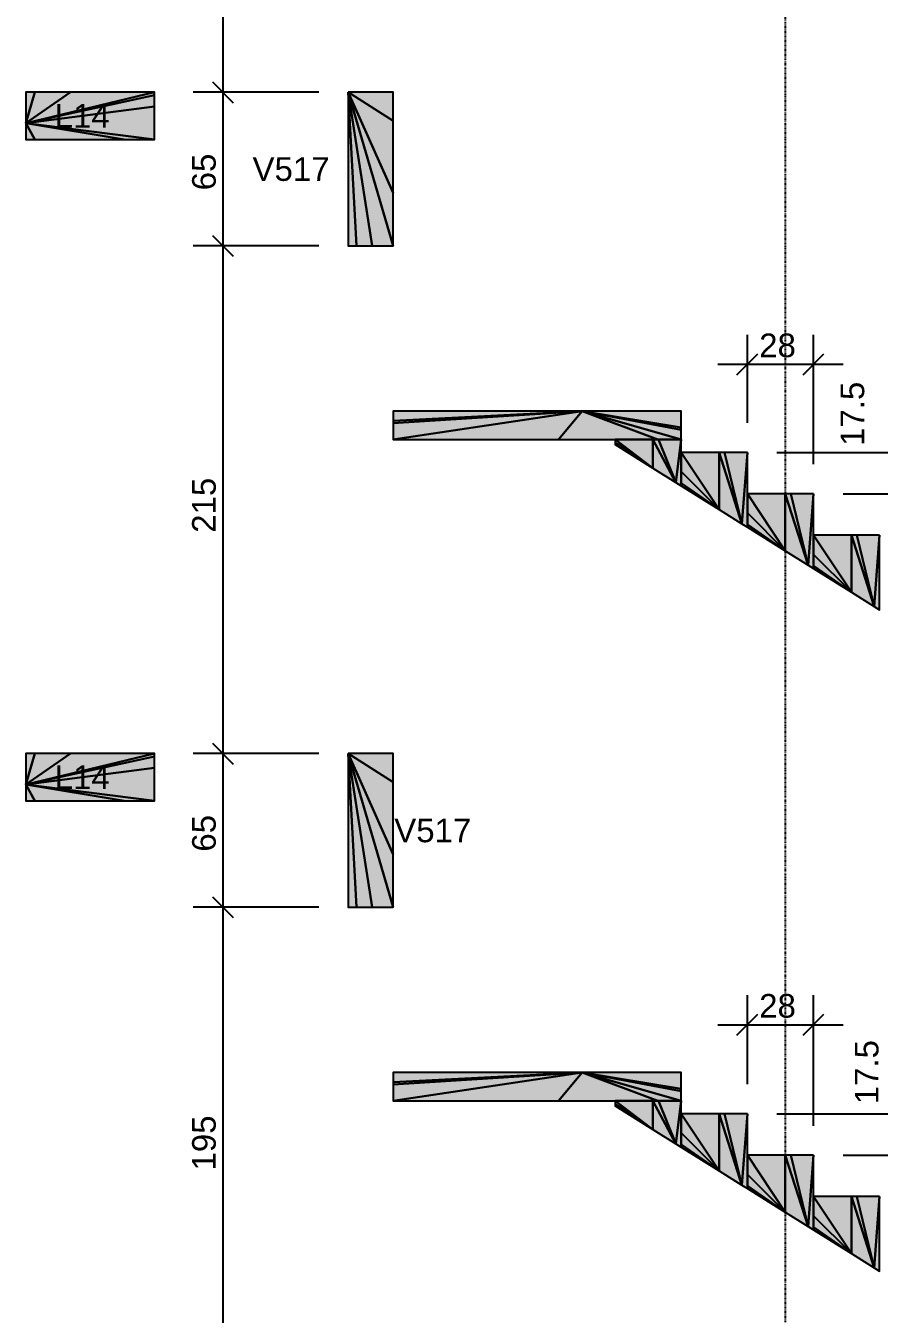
# Model space of a CAD drawing. Extents: x 37185 to 43130, y -8131 to -3926.
# Drawn here: x 37803 to 38043.8, y -6743.5 to -6379.8 of the extents above; entities that cross this region are included whole.
import ezdxf

# ---------------------------------------------------------------- set-up
doc = ezdxf.new("R2010")
doc.units = 0
doc.header["$MEASUREMENT"] = 0
doc.linetypes.add('ESTILO_TQS_0004', pattern=[1.12, 0.5, -0.2, 0.01, -0.2, 0.01, -0.2])
for name, color, linetype in [('52', 3, 'CONTINUOUS'), ('70', 160, 'CONTINUOUS'), ('74', 2, 'CONTINUOUS'), ('75', 9, 'CONTINUOUS'), ('96', 252, 'CONTINUOUS')]:
    doc.layers.add(name, color=color, linetype=linetype)
doc.styles.add('TQS_ARIAL', font='arial.ttf')

msp = doc.modelspace()

# ---------------------------------------------------------------- linework, layer by layer
at = {"layer": '52', "linetype": 'Continuous'}
for points in [[(37802.96, -6398.62), (37802.96, -6407.32), (37802.96, -6411.95)], [(37839.27, -6398.62), (37815.56, -6398.62), (37805.56, -6398.62), (37802.96, -6398.62)], [(37839.27, -6411.95), (37839.27, -6402.59), (37839.27, -6399.4), (37839.27, -6398.62)], [(37893.96, -6398.62), (37893.96, -6441.95)], [(37906.63, -6398.62), (37893.96, -6398.62)], [(37906.63, -6441.95), (37906.63, -6427.04), (37906.63, -6406.7), (37906.63, -6398.62)], [(37802.96, -6411.95), (37805.56, -6411.95), (37830.71, -6411.95), (37839.27, -6411.95)], [(37893.96, -6441.95), (37896.32, -6441.95), (37900.68, -6441.95), (37906.63, -6441.95)], [(37987.96, -6488.62), (37959.97, -6488.62), (37906.63, -6488.62)], [(37906.63, -6488.62), (37906.63, -6491.37), (37906.63, -6492.03), (37906.63, -6496.62)], [(37987.96, -6500.29), (37987.96, -6496.62), (37987.96, -6493.85), (37987.96, -6493.2), (37987.96, -6488.62)], [(37906.63, -6496.62), (37953.34, -6496.62), (37969.29, -6496.62)], [(37969.29, -6496.62), (37969.29, -6497.44), (37969.29, -6497.94), (37969.29, -6498.05)], [(37969.29, -6498.05), (37979.98, -6504.73), (37986.43, -6508.77), (37987.96, -6509.72), (37998.64, -6516.4), (38005.1, -6520.43), (38006.63, -6521.39), (38017.32, -6528.07), (38023.77, -6532.1), (38025.29, -6533.05), (38036, -6539.75), (38042.44, -6543.77), (38043.96, -6544.72)], [(38006.63, -6500.29), (38000.17, -6500.29), (37998.64, -6500.29), (37987.96, -6500.29)], [(38006.63, -6511.95), (38006.63, -6500.29)], [(38025.29, -6511.95), (38018.85, -6511.95), (38017.32, -6511.95), (38006.63, -6511.95)], [(38025.29, -6523.62), (38025.29, -6511.95)], [(38043.96, -6523.62), (38037.52, -6523.62), (38036, -6523.62), (38025.29, -6523.62)], [(37802.96, -6585.29), (37802.96, -6593.99), (37802.96, -6598.62)], [(37839.27, -6585.29), (37815.56, -6585.29), (37805.56, -6585.29), (37802.96, -6585.29)], [(37839.27, -6598.62), (37839.27, -6589.25), (37839.27, -6586.06), (37839.27, -6585.29)], [(37893.96, -6585.29), (37893.96, -6628.62)], [(37906.63, -6585.29), (37893.96, -6585.29)], [(37906.63, -6628.62), (37906.63, -6613.71), (37906.63, -6593.36), (37906.63, -6585.29)], [(37802.96, -6598.62), (37805.56, -6598.62), (37830.71, -6598.62), (37839.27, -6598.62)], [(37893.96, -6628.62), (37896.32, -6628.62), (37900.68, -6628.62), (37906.63, -6628.62)], [(37987.96, -6675.29), (37959.97, -6675.29), (37906.63, -6675.29)], [(37906.63, -6675.29), (37906.63, -6678.04), (37906.63, -6678.69), (37906.63, -6683.29)], [(37987.96, -6686.95), (37987.96, -6683.29), (37987.96, -6680.52), (37987.96, -6679.87), (37987.96, -6675.29)], [(37906.63, -6683.29), (37953.34, -6683.29), (37969.29, -6683.29)], [(37969.29, -6683.29), (37969.29, -6684.11), (37969.29, -6684.6), (37969.29, -6684.72)], [(37969.29, -6684.72), (37979.98, -6691.4), (37986.43, -6695.43), (37987.96, -6696.39), (37998.64, -6703.07), (38005.1, -6707.1), (38006.63, -6708.05), (38017.32, -6714.74), (38023.77, -6718.77), (38025.29, -6719.72), (38036, -6726.41), (38042.44, -6730.44), (38043.96, -6731.39)], [(38006.63, -6686.95), (38000.17, -6686.95), (37998.64, -6686.95), (37987.96, -6686.95)], [(38006.63, -6698.62), (38006.63, -6686.95)], [(38025.29, -6698.62), (38018.85, -6698.62), (38017.32, -6698.62), (38006.63, -6698.62)], [(38025.29, -6710.29), (38025.29, -6698.62)], [(38043.96, -6710.29), (38037.52, -6710.29), (38036, -6710.29), (38025.29, -6710.29)]]:
    msp.add_lwpolyline(points, dxfattribs=at)
at = {"layer": '70', "linetype": 'ESTILO_TQS_0004'}
msp.add_line((38017.29, -4145.29), (38017.29, -7832.62), dxfattribs=at)
at = {"layer": '75', "linetype": 'Continuous'}
for p, q in [((37858.57, -6246.95), (37858.57, -6406.95)), ((37858.57, -6390.29), (37858.57, -6450.29)), ((37855.62, -6395.67), (37861.51, -6401.57)), ((37855.62, -6395.67), (37861.51, -6401.57)), ((37802.96, -6398.62), (37802.96, -6398.62)), ((37802.96, -6398.62), (37802.96, -6398.62)), ((37885.63, -6398.62), (37850.24, -6398.62)), ((37885.63, -6398.62), (37850.24, -6398.62)), ((37893.96, -6398.62), (37893.96, -6398.62)), ((37893.96, -6398.62), (37893.96, -6398.62)), ((37802.96, -6411.95), (37802.96, -6411.95)), ((37802.96, -6411.95), (37802.96, -6411.95)), ((37858.57, -6433.62), (37858.57, -6593.62)), ((37855.62, -6439.01), (37861.51, -6444.9)), ((37855.62, -6439.01), (37861.51, -6444.9)), ((37885.63, -6441.95), (37850.24, -6441.95)), ((37885.63, -6441.95), (37850.24, -6441.95)), ((37893.96, -6441.95), (37893.96, -6441.95)), ((37893.96, -6441.95), (37893.96, -6441.95)), ((38006.63, -6491.95), (38006.63, -6467.05)), ((38025.29, -6503.62), (38025.29, -6467.05)), ((38003.68, -6478.33), (38009.57, -6472.44)), ((38022.35, -6478.33), (38028.24, -6472.44)), ((37998.29, -6475.38), (38033.63, -6475.38)), ((38006.63, -6500.29), (38006.63, -6500.29)), ((38006.63, -6500.29), (38006.63, -6500.29)), ((38014.96, -6500.29), (38056.57, -6500.29)), ((38025.29, -6511.95), (38025.29, -6511.95)), ((38025.29, -6511.95), (38025.29, -6511.95)), ((38033.63, -6511.95), (38056.57, -6511.95)), ((37858.57, -6576.95), (37858.57, -6636.95)), ((37855.62, -6582.34), (37861.51, -6588.23)), ((37855.62, -6582.34), (37861.51, -6588.23)), ((37802.96, -6585.29), (37802.96, -6585.29)), ((37802.96, -6585.29), (37802.96, -6585.29)), ((37885.63, -6585.29), (37850.24, -6585.29)), ((37885.63, -6585.29), (37850.24, -6585.29)), ((37893.96, -6585.29), (37893.96, -6585.29)), ((37893.96, -6585.29), (37893.96, -6585.29)), ((37802.96, -6598.62), (37802.96, -6598.62)), ((37802.96, -6598.62), (37802.96, -6598.62)), ((37858.57, -6620.29), (37858.57, -6766.95)), ((37855.62, -6625.67), (37861.51, -6631.57)), ((37855.62, -6625.67), (37861.51, -6631.57)), ((37885.63, -6628.62), (37850.24, -6628.62)), ((37885.63, -6628.62), (37850.24, -6628.62)), ((37893.96, -6628.62), (37893.96, -6628.62)), ((37893.96, -6628.62), (37893.96, -6628.62)), ((38006.63, -6678.62), (38006.63, -6653.46)), ((38025.29, -6690.29), (38025.29, -6653.46)), ((37998.29, -6661.79), (38033.63, -6661.79)), ((38003.68, -6664.74), (38009.57, -6658.84)), ((38022.35, -6664.74), (38028.24, -6658.84)), ((38006.63, -6686.95), (38006.63, -6686.95)), ((38006.63, -6686.95), (38006.63, -6686.95)), ((38014.96, -6686.95), (38057.36, -6686.95)), ((38025.29, -6698.62), (38025.29, -6698.62)), ((38025.29, -6698.62), (38025.29, -6698.62)), ((38033.63, -6698.62), (38057.36, -6698.62))]:
    msp.add_line(p, q, dxfattribs=at)
at = {"layer": '96', "linetype": 'Continuous'}
for points in [[(37802.96, -6407.32), (37839.27, -6399.4), (37839.27, -6398.62), (37802.96, -6407.32)], [(37802.96, -6407.32), (37839.27, -6398.62), (37815.56, -6398.62), (37802.96, -6407.32)], [(37802.96, -6407.32), (37815.56, -6398.62), (37805.56, -6398.62), (37802.96, -6407.32)], [(37802.96, -6407.32), (37805.56, -6398.62), (37802.96, -6398.62), (37802.96, -6407.32)], [(37802.96, -6407.32), (37839.27, -6402.59), (37839.27, -6399.4), (37802.96, -6407.32)], [(37893.96, -6398.62), (37893.96, -6441.95), (37896.32, -6441.95), (37893.96, -6398.62)], [(37893.96, -6398.62), (37896.32, -6441.95), (37900.68, -6441.95), (37893.96, -6398.62)], [(37893.96, -6398.62), (37900.68, -6441.95), (37906.63, -6441.95), (37893.96, -6398.62)], [(37893.96, -6398.62), (37906.63, -6441.95), (37906.63, -6427.04), (37893.96, -6398.62)], [(37893.96, -6398.62), (37906.63, -6427.04), (37906.63, -6406.7), (37893.96, -6398.62)], [(37893.96, -6398.62), (37906.63, -6406.7), (37906.63, -6398.62), (37893.96, -6398.62)], [(37802.96, -6407.32), (37839.27, -6411.95), (37839.27, -6402.59), (37802.96, -6407.32)], [(37802.96, -6407.32), (37802.96, -6411.95), (37805.56, -6411.95), (37802.96, -6407.32)], [(37802.96, -6407.32), (37805.56, -6411.95), (37830.71, -6411.95), (37802.96, -6407.32)], [(37802.96, -6407.32), (37830.71, -6411.95), (37839.27, -6411.95), (37802.96, -6407.32)], [(37959.97, -6488.62), (37906.63, -6488.62), (37906.63, -6491.37), (37959.97, -6488.62)], [(37959.97, -6488.62), (37906.63, -6491.37), (37906.63, -6492.03), (37959.97, -6488.62)], [(37959.97, -6488.62), (37906.63, -6492.03), (37906.63, -6496.62), (37959.97, -6488.62)], [(37959.97, -6488.62), (37906.63, -6496.62), (37953.34, -6496.62), (37959.97, -6488.62)], [(37959.97, -6488.62), (37953.34, -6496.62), (37981.35, -6496.62), (37959.97, -6488.62)], [(37959.97, -6488.62), (37981.35, -6496.62), (37987.96, -6496.62), (37959.97, -6488.62)], [(37959.97, -6488.62), (37987.96, -6496.62), (37987.96, -6493.85), (37959.97, -6488.62)], [(37959.97, -6488.62), (37987.96, -6493.85), (37987.96, -6493.2), (37959.97, -6488.62)], [(37959.97, -6488.62), (37987.96, -6493.2), (37987.96, -6488.62), (37959.97, -6488.62)], [(37979.98, -6496.62), (37969.29, -6496.62), (37979.98, -6504.73), (37979.98, -6496.62)], [(37979.98, -6504.73), (37969.29, -6496.62), (37969.29, -6497.44), (37979.98, -6504.73)], [(37979.98, -6504.73), (37969.29, -6497.44), (37969.29, -6497.94), (37979.98, -6504.73)], [(37979.98, -6504.73), (37969.29, -6497.94), (37969.29, -6498.05), (37979.98, -6504.73)], [(37979.98, -6496.62), (37979.98, -6504.73), (37986.43, -6508.77), (37979.98, -6496.62)], [(37979.98, -6496.62), (37986.43, -6508.77), (37981.5, -6496.62), (37979.98, -6496.62)], [(37987.96, -6496.62), (37981.5, -6496.62), (37986.43, -6508.77), (37987.96, -6496.62)], [(37987.96, -6496.62), (37986.43, -6508.77), (37987.96, -6509.72), (37987.96, -6496.62)], [(37998.64, -6500.29), (37987.96, -6500.29), (37998.64, -6516.4), (37998.64, -6500.29)], [(37998.64, -6516.4), (37987.96, -6500.29), (37987.96, -6505.69), (37998.64, -6516.4)], [(37998.64, -6500.29), (37998.64, -6516.4), (38005.1, -6520.43), (37998.64, -6500.29)], [(37998.64, -6500.29), (38005.1, -6520.43), (38000.17, -6500.29), (37998.64, -6500.29)], [(38006.63, -6500.29), (38000.17, -6500.29), (38005.1, -6520.43), (38006.63, -6500.29)], [(38006.63, -6500.29), (38005.1, -6520.43), (38006.63, -6521.39), (38006.63, -6500.29)], [(37998.64, -6516.4), (37987.96, -6505.69), (37987.96, -6508.95), (37998.64, -6516.4)], [(37998.64, -6516.4), (37987.96, -6508.95), (37987.96, -6509.72), (37998.64, -6516.4)], [(38017.32, -6511.95), (38006.63, -6511.95), (38017.32, -6528.07), (38017.32, -6511.95)], [(38017.32, -6528.07), (38006.63, -6511.95), (38006.63, -6517.36), (38017.32, -6528.07)], [(38017.32, -6511.95), (38017.32, -6528.07), (38023.77, -6532.1), (38017.32, -6511.95)], [(38017.32, -6511.95), (38023.77, -6532.1), (38018.85, -6511.95), (38017.32, -6511.95)], [(38025.29, -6511.95), (38018.85, -6511.95), (38023.77, -6532.1), (38025.29, -6511.95)], [(38025.29, -6511.95), (38023.77, -6532.1), (38025.29, -6533.05), (38025.29, -6511.95)], [(38017.32, -6528.07), (38006.63, -6517.36), (38006.63, -6520.62), (38017.32, -6528.07)], [(38017.32, -6528.07), (38006.63, -6520.62), (38006.63, -6521.39), (38017.32, -6528.07)], [(38036, -6523.62), (38025.29, -6523.62), (38036, -6539.75), (38036, -6523.62)], [(38036, -6539.75), (38025.29, -6523.62), (38025.29, -6529.03), (38036, -6539.75)], [(38036, -6523.62), (38036, -6539.75), (38042.44, -6543.77), (38036, -6523.62)], [(38036, -6523.62), (38042.44, -6543.77), (38037.52, -6523.62), (38036, -6523.62)], [(38043.96, -6523.62), (38037.52, -6523.62), (38042.44, -6543.77), (38043.96, -6523.62)], [(38043.96, -6523.62), (38042.44, -6543.77), (38043.96, -6544.72), (38043.96, -6523.62)], [(38036, -6539.75), (38025.29, -6529.03), (38025.29, -6532.28), (38036, -6539.75)], [(38036, -6539.75), (38025.29, -6532.28), (38025.29, -6533.05), (38036, -6539.75)], [(37802.96, -6593.99), (37839.27, -6586.06), (37839.27, -6585.29), (37802.96, -6593.99)], [(37802.96, -6593.99), (37839.27, -6585.29), (37815.56, -6585.29), (37802.96, -6593.99)], [(37802.96, -6593.99), (37815.56, -6585.29), (37805.56, -6585.29), (37802.96, -6593.99)], [(37802.96, -6593.99), (37805.56, -6585.29), (37802.96, -6585.29), (37802.96, -6593.99)], [(37802.96, -6593.99), (37839.27, -6589.25), (37839.27, -6586.06), (37802.96, -6593.99)], [(37893.96, -6585.29), (37893.96, -6628.62), (37896.32, -6628.62), (37893.96, -6585.29)], [(37893.96, -6585.29), (37896.32, -6628.62), (37900.68, -6628.62), (37893.96, -6585.29)], [(37893.96, -6585.29), (37900.68, -6628.62), (37906.63, -6628.62), (37893.96, -6585.29)], [(37893.96, -6585.29), (37906.63, -6628.62), (37906.63, -6613.71), (37893.96, -6585.29)], [(37893.96, -6585.29), (37906.63, -6613.71), (37906.63, -6593.36), (37893.96, -6585.29)], [(37893.96, -6585.29), (37906.63, -6593.36), (37906.63, -6585.29), (37893.96, -6585.29)], [(37802.96, -6593.99), (37839.27, -6598.62), (37839.27, -6589.25), (37802.96, -6593.99)], [(37802.96, -6593.99), (37802.96, -6598.62), (37805.56, -6598.62), (37802.96, -6593.99)], [(37802.96, -6593.99), (37805.56, -6598.62), (37830.71, -6598.62), (37802.96, -6593.99)], [(37802.96, -6593.99), (37830.71, -6598.62), (37839.27, -6598.62), (37802.96, -6593.99)], [(37959.97, -6675.29), (37906.63, -6675.29), (37906.63, -6678.04), (37959.97, -6675.29)], [(37959.97, -6675.29), (37906.63, -6678.04), (37906.63, -6678.69), (37959.97, -6675.29)], [(37959.97, -6675.29), (37906.63, -6678.69), (37906.63, -6683.29), (37959.97, -6675.29)], [(37959.97, -6675.29), (37906.63, -6683.29), (37953.34, -6683.29), (37959.97, -6675.29)], [(37959.97, -6675.29), (37953.34, -6683.29), (37981.35, -6683.29), (37959.97, -6675.29)], [(37959.97, -6675.29), (37981.35, -6683.29), (37987.96, -6683.29), (37959.97, -6675.29)], [(37959.97, -6675.29), (37987.96, -6683.29), (37987.96, -6680.52), (37959.97, -6675.29)], [(37959.97, -6675.29), (37987.96, -6680.52), (37987.96, -6679.87), (37959.97, -6675.29)], [(37959.97, -6675.29), (37987.96, -6679.87), (37987.96, -6675.29), (37959.97, -6675.29)], [(37979.98, -6683.29), (37969.29, -6683.29), (37979.98, -6691.4), (37979.98, -6683.29)], [(37979.98, -6691.4), (37969.29, -6683.29), (37969.29, -6684.11), (37979.98, -6691.4)], [(37979.98, -6691.4), (37969.29, -6684.11), (37969.29, -6684.6), (37979.98, -6691.4)], [(37979.98, -6683.29), (37979.98, -6691.4), (37986.43, -6695.43), (37979.98, -6683.29)], [(37979.98, -6683.29), (37986.43, -6695.43), (37981.5, -6683.29), (37979.98, -6683.29)], [(37987.96, -6683.29), (37981.5, -6683.29), (37986.43, -6695.43), (37987.96, -6683.29)], [(37987.96, -6683.29), (37986.43, -6695.43), (37987.96, -6696.39), (37987.96, -6683.29)], [(37979.98, -6691.4), (37969.29, -6684.6), (37969.29, -6684.72), (37979.98, -6691.4)], [(37998.64, -6686.95), (37987.96, -6686.95), (37998.64, -6703.07), (37998.64, -6686.95)], [(37998.64, -6703.07), (37987.96, -6686.95), (37987.96, -6692.35), (37998.64, -6703.07)], [(37998.64, -6686.95), (37998.64, -6703.07), (38005.1, -6707.1), (37998.64, -6686.95)], [(37998.64, -6686.95), (38005.1, -6707.1), (38000.17, -6686.95), (37998.64, -6686.95)], [(38006.63, -6686.95), (38000.17, -6686.95), (38005.1, -6707.1), (38006.63, -6686.95)], [(38006.63, -6686.95), (38005.1, -6707.1), (38006.63, -6708.05), (38006.63, -6686.95)], [(37998.64, -6703.07), (37987.96, -6692.35), (37987.96, -6695.62), (37998.64, -6703.07)], [(37998.64, -6703.07), (37987.96, -6695.62), (37987.96, -6696.39), (37998.64, -6703.07)], [(38017.32, -6698.62), (38006.63, -6698.62), (38017.32, -6714.74), (38017.32, -6698.62)], [(38017.32, -6714.74), (38006.63, -6698.62), (38006.63, -6704.03), (38017.32, -6714.74)], [(38017.32, -6698.62), (38017.32, -6714.74), (38023.77, -6718.77), (38017.32, -6698.62)], [(38017.32, -6698.62), (38023.77, -6718.77), (38018.85, -6698.62), (38017.32, -6698.62)], [(38025.29, -6698.62), (38018.85, -6698.62), (38023.77, -6718.77), (38025.29, -6698.62)], [(38025.29, -6698.62), (38023.77, -6718.77), (38025.29, -6719.72), (38025.29, -6698.62)], [(38017.32, -6714.74), (38006.63, -6704.03), (38006.63, -6707.28), (38017.32, -6714.74)], [(38017.32, -6714.74), (38006.63, -6707.28), (38006.63, -6708.05), (38017.32, -6714.74)], [(38036, -6710.29), (38025.29, -6710.29), (38036, -6726.41), (38036, -6710.29)], [(38036, -6726.41), (38025.29, -6710.29), (38025.29, -6715.7), (38036, -6726.41)], [(38036, -6710.29), (38036, -6726.41), (38042.44, -6730.44), (38036, -6710.29)], [(38036, -6710.29), (38042.44, -6730.44), (38037.52, -6710.29), (38036, -6710.29)], [(38043.96, -6710.29), (38037.52, -6710.29), (38042.44, -6730.44), (38043.96, -6710.29)], [(38043.96, -6710.29), (38042.44, -6730.44), (38043.96, -6731.39), (38043.96, -6710.29)], [(38036, -6726.41), (38025.29, -6715.7), (38025.29, -6718.95), (38036, -6726.41)], [(38036, -6726.41), (38025.29, -6718.95), (38025.29, -6719.72), (38036, -6726.41)]]:
    msp.add_lwpolyline(points, dxfattribs=at)
for points in [[(37802.96, -6407.32), (37839.27, -6399.4), (37839.27, -6398.62)], [(37802.96, -6407.32), (37839.27, -6398.62), (37802.96, -6407.32)], [(37802.96, -6407.32), (37839.27, -6398.62), (37815.56, -6398.62)], [(37802.96, -6407.32), (37815.56, -6398.62), (37802.96, -6407.32)], [(37802.96, -6407.32), (37815.56, -6398.62), (37805.56, -6398.62)], [(37802.96, -6407.32), (37805.56, -6398.62), (37802.96, -6407.32)], [(37802.96, -6407.32), (37805.56, -6398.62), (37802.96, -6398.62)], [(37802.96, -6407.32), (37802.96, -6398.62), (37802.96, -6407.32)], [(37802.96, -6407.32), (37839.27, -6402.59), (37839.27, -6399.4)], [(37802.96, -6407.32), (37839.27, -6399.4), (37802.96, -6407.32)], [(37893.96, -6398.62), (37893.96, -6441.95), (37896.32, -6441.95)], [(37893.96, -6398.62), (37896.32, -6441.95), (37893.96, -6398.62)], [(37893.96, -6398.62), (37896.32, -6441.95), (37900.68, -6441.95)], [(37893.96, -6398.62), (37900.68, -6441.95), (37893.96, -6398.62)], [(37893.96, -6398.62), (37900.68, -6441.95), (37906.63, -6441.95)], [(37893.96, -6398.62), (37906.63, -6441.95), (37893.96, -6398.62)], [(37893.96, -6398.62), (37906.63, -6441.95), (37906.63, -6427.04)], [(37893.96, -6398.62), (37906.63, -6427.04), (37893.96, -6398.62)], [(37893.96, -6398.62), (37906.63, -6427.04), (37906.63, -6406.7)], [(37893.96, -6398.62), (37906.63, -6406.7), (37893.96, -6398.62)], [(37893.96, -6398.62), (37906.63, -6406.7), (37906.63, -6398.62)], [(37893.96, -6398.62), (37906.63, -6398.62), (37893.96, -6398.62)], [(37802.96, -6407.32), (37839.27, -6411.95), (37839.27, -6402.59)], [(37802.96, -6407.32), (37839.27, -6402.59), (37802.96, -6407.32)], [(37802.96, -6407.32), (37802.96, -6411.95), (37805.56, -6411.95)], [(37802.96, -6407.32), (37805.56, -6411.95), (37802.96, -6407.32)], [(37802.96, -6407.32), (37805.56, -6411.95), (37830.71, -6411.95)], [(37802.96, -6407.32), (37830.71, -6411.95), (37802.96, -6407.32)], [(37802.96, -6407.32), (37830.71, -6411.95), (37839.27, -6411.95)], [(37802.96, -6407.32), (37839.27, -6411.95), (37802.96, -6407.32)], [(37959.97, -6488.62), (37906.63, -6488.62), (37906.63, -6491.37)], [(37959.97, -6488.62), (37906.63, -6491.37), (37959.97, -6488.62)], [(37959.97, -6488.62), (37906.63, -6491.37), (37906.63, -6492.03)], [(37959.97, -6488.62), (37906.63, -6492.03), (37959.97, -6488.62)], [(37959.97, -6488.62), (37906.63, -6492.03), (37906.63, -6496.62)], [(37959.97, -6488.62), (37906.63, -6496.62), (37959.97, -6488.62)], [(37959.97, -6488.62), (37906.63, -6496.62), (37953.34, -6496.62)], [(37959.97, -6488.62), (37953.34, -6496.62), (37959.97, -6488.62)], [(37959.97, -6488.62), (37953.34, -6496.62), (37981.35, -6496.62)], [(37959.97, -6488.62), (37981.35, -6496.62), (37959.97, -6488.62)], [(37959.97, -6488.62), (37981.35, -6496.62), (37987.96, -6496.62)], [(37959.97, -6488.62), (37987.96, -6496.62), (37959.97, -6488.62)], [(37959.97, -6488.62), (37987.96, -6496.62), (37987.96, -6493.85)], [(37959.97, -6488.62), (37987.96, -6493.85), (37959.97, -6488.62)], [(37959.97, -6488.62), (37987.96, -6493.85), (37987.96, -6493.2)], [(37959.97, -6488.62), (37987.96, -6493.2), (37959.97, -6488.62)], [(37959.97, -6488.62), (37987.96, -6493.2), (37987.96, -6488.62)], [(37959.97, -6488.62), (37987.96, -6488.62), (37959.97, -6488.62)], [(37979.98, -6496.62), (37969.29, -6496.62), (37979.98, -6504.73)], [(37979.98, -6504.73), (37969.29, -6496.62), (37969.29, -6497.44)], [(37979.98, -6504.73), (37969.29, -6497.44), (37979.98, -6504.73)], [(37979.98, -6504.73), (37969.29, -6497.44), (37969.29, -6497.94)], [(37979.98, -6504.73), (37969.29, -6497.94), (37979.98, -6504.73)], [(37979.98, -6504.73), (37969.29, -6497.94), (37969.29, -6498.05)], [(37979.98, -6504.73), (37969.29, -6498.05), (37979.98, -6504.73)], [(37979.98, -6496.62), (37979.98, -6504.73), (37979.98, -6496.62)], [(37979.98, -6496.62), (37979.98, -6504.73), (37986.43, -6508.77)], [(37979.98, -6496.62), (37986.43, -6508.77), (37979.98, -6496.62)], [(37979.98, -6496.62), (37986.43, -6508.77), (37981.5, -6496.62)], [(37979.98, -6496.62), (37981.5, -6496.62), (37979.98, -6496.62)], [(37987.96, -6496.62), (37981.5, -6496.62), (37986.43, -6508.77)], [(37987.96, -6496.62), (37986.43, -6508.77), (37987.96, -6496.62)], [(37987.96, -6496.62), (37986.43, -6508.77), (37987.96, -6509.72)], [(37987.96, -6496.62), (37987.96, -6509.72), (37987.96, -6496.62)], [(37998.64, -6500.29), (37987.96, -6500.29), (37998.64, -6516.4)], [(37998.64, -6516.4), (37987.96, -6500.29), (37987.96, -6505.69)], [(37998.64, -6500.29), (37998.64, -6516.4), (37998.64, -6500.29)], [(37998.64, -6500.29), (37998.64, -6516.4), (38005.1, -6520.43)], [(37998.64, -6500.29), (38005.1, -6520.43), (37998.64, -6500.29)], [(37998.64, -6500.29), (38005.1, -6520.43), (38000.17, -6500.29)], [(37998.64, -6500.29), (38000.17, -6500.29), (37998.64, -6500.29)], [(38006.63, -6500.29), (38000.17, -6500.29), (38005.1, -6520.43)], [(38006.63, -6500.29), (38005.1, -6520.43), (38006.63, -6500.29)], [(38006.63, -6500.29), (38005.1, -6520.43), (38006.63, -6521.39)], [(38006.63, -6500.29), (38006.63, -6521.39), (38006.63, -6500.29)], [(37998.64, -6516.4), (37987.96, -6505.69), (37998.64, -6516.4)], [(37998.64, -6516.4), (37987.96, -6505.69), (37987.96, -6508.95)], [(37998.64, -6516.4), (37987.96, -6508.95), (37998.64, -6516.4)], [(37998.64, -6516.4), (37987.96, -6508.95), (37987.96, -6509.72)], [(37998.64, -6516.4), (37987.96, -6509.72), (37998.64, -6516.4)], [(38017.32, -6511.95), (38006.63, -6511.95), (38017.32, -6528.07)], [(38017.32, -6528.07), (38006.63, -6511.95), (38006.63, -6517.36)], [(38017.32, -6511.95), (38017.32, -6528.07), (38017.32, -6511.95)], [(38017.32, -6511.95), (38017.32, -6528.07), (38023.77, -6532.1)], [(38017.32, -6511.95), (38023.77, -6532.1), (38017.32, -6511.95)], [(38017.32, -6511.95), (38023.77, -6532.1), (38018.85, -6511.95)], [(38017.32, -6511.95), (38018.85, -6511.95), (38017.32, -6511.95)], [(38025.29, -6511.95), (38018.85, -6511.95), (38023.77, -6532.1)], [(38025.29, -6511.95), (38023.77, -6532.1), (38025.29, -6511.95)], [(38025.29, -6511.95), (38023.77, -6532.1), (38025.29, -6533.05)], [(38025.29, -6511.95), (38025.29, -6533.05), (38025.29, -6511.95)], [(38017.32, -6528.07), (38006.63, -6517.36), (38017.32, -6528.07)], [(38017.32, -6528.07), (38006.63, -6517.36), (38006.63, -6520.62)], [(38017.32, -6528.07), (38006.63, -6520.62), (38017.32, -6528.07)], [(38017.32, -6528.07), (38006.63, -6520.62), (38006.63, -6521.39)], [(38017.32, -6528.07), (38006.63, -6521.39), (38017.32, -6528.07)], [(38036, -6523.62), (38025.29, -6523.62), (38036, -6539.75)], [(38036, -6539.75), (38025.29, -6523.62), (38025.29, -6529.03)], [(38036, -6523.62), (38036, -6539.75), (38036, -6523.62)], [(38036, -6523.62), (38036, -6539.75), (38042.44, -6543.77)], [(38036, -6523.62), (38042.44, -6543.77), (38036, -6523.62)], [(38036, -6523.62), (38042.44, -6543.77), (38037.52, -6523.62)], [(38036, -6523.62), (38037.52, -6523.62), (38036, -6523.62)], [(38043.96, -6523.62), (38037.52, -6523.62), (38042.44, -6543.77)], [(38043.96, -6523.62), (38042.44, -6543.77), (38043.96, -6523.62)], [(38043.96, -6523.62), (38042.44, -6543.77), (38043.96, -6544.72)], [(38036, -6539.75), (38025.29, -6529.03), (38036, -6539.75)], [(38036, -6539.75), (38025.29, -6529.03), (38025.29, -6532.28)], [(38036, -6539.75), (38025.29, -6532.28), (38036, -6539.75)], [(38036, -6539.75), (38025.29, -6532.28), (38025.29, -6533.05)], [(38036, -6539.75), (38025.29, -6533.05), (38036, -6539.75)], [(37802.96, -6593.99), (37839.27, -6586.06), (37839.27, -6585.29)], [(37802.96, -6593.99), (37839.27, -6585.29), (37802.96, -6593.99)], [(37802.96, -6593.99), (37839.27, -6585.29), (37815.56, -6585.29)], [(37802.96, -6593.99), (37815.56, -6585.29), (37802.96, -6593.99)], [(37802.96, -6593.99), (37815.56, -6585.29), (37805.56, -6585.29)], [(37802.96, -6593.99), (37805.56, -6585.29), (37802.96, -6593.99)], [(37802.96, -6593.99), (37805.56, -6585.29), (37802.96, -6585.29)], [(37802.96, -6593.99), (37802.96, -6585.29), (37802.96, -6593.99)], [(37802.96, -6593.99), (37839.27, -6589.25), (37839.27, -6586.06)], [(37802.96, -6593.99), (37839.27, -6586.06), (37802.96, -6593.99)], [(37893.96, -6585.29), (37893.96, -6628.62), (37896.32, -6628.62)], [(37893.96, -6585.29), (37896.32, -6628.62), (37893.96, -6585.29)], [(37893.96, -6585.29), (37896.32, -6628.62), (37900.68, -6628.62)], [(37893.96, -6585.29), (37900.68, -6628.62), (37893.96, -6585.29)], [(37893.96, -6585.29), (37900.68, -6628.62), (37906.63, -6628.62)], [(37893.96, -6585.29), (37906.63, -6628.62), (37893.96, -6585.29)], [(37893.96, -6585.29), (37906.63, -6628.62), (37906.63, -6613.71)], [(37893.96, -6585.29), (37906.63, -6613.71), (37893.96, -6585.29)], [(37893.96, -6585.29), (37906.63, -6613.71), (37906.63, -6593.36)], [(37893.96, -6585.29), (37906.63, -6593.36), (37893.96, -6585.29)], [(37893.96, -6585.29), (37906.63, -6593.36), (37906.63, -6585.29)], [(37893.96, -6585.29), (37906.63, -6585.29), (37893.96, -6585.29)], [(37802.96, -6593.99), (37839.27, -6598.62), (37839.27, -6589.25)], [(37802.96, -6593.99), (37839.27, -6589.25), (37802.96, -6593.99)], [(37802.96, -6593.99), (37802.96, -6598.62), (37805.56, -6598.62)], [(37802.96, -6593.99), (37805.56, -6598.62), (37802.96, -6593.99)], [(37802.96, -6593.99), (37805.56, -6598.62), (37830.71, -6598.62)], [(37802.96, -6593.99), (37830.71, -6598.62), (37802.96, -6593.99)], [(37802.96, -6593.99), (37830.71, -6598.62), (37839.27, -6598.62)], [(37802.96, -6593.99), (37839.27, -6598.62), (37802.96, -6593.99)], [(37959.97, -6675.29), (37906.63, -6675.29), (37906.63, -6678.04)], [(37959.97, -6675.29), (37906.63, -6678.04), (37959.97, -6675.29)], [(37959.97, -6675.29), (37906.63, -6678.04), (37906.63, -6678.69)], [(37959.97, -6675.29), (37906.63, -6678.69), (37959.97, -6675.29)], [(37959.97, -6675.29), (37906.63, -6678.69), (37906.63, -6683.29)], [(37959.97, -6675.29), (37906.63, -6683.29), (37959.97, -6675.29)], [(37959.97, -6675.29), (37906.63, -6683.29), (37953.34, -6683.29)], [(37959.97, -6675.29), (37953.34, -6683.29), (37959.97, -6675.29)], [(37959.97, -6675.29), (37953.34, -6683.29), (37981.35, -6683.29)], [(37959.97, -6675.29), (37981.35, -6683.29), (37959.97, -6675.29)], [(37959.97, -6675.29), (37981.35, -6683.29), (37987.96, -6683.29)], [(37959.97, -6675.29), (37987.96, -6683.29), (37959.97, -6675.29)], [(37959.97, -6675.29), (37987.96, -6683.29), (37987.96, -6680.52)], [(37959.97, -6675.29), (37987.96, -6680.52), (37959.97, -6675.29)], [(37959.97, -6675.29), (37987.96, -6680.52), (37987.96, -6679.87)], [(37959.97, -6675.29), (37987.96, -6679.87), (37959.97, -6675.29)], [(37959.97, -6675.29), (37987.96, -6679.87), (37987.96, -6675.29)], [(37959.97, -6675.29), (37987.96, -6675.29), (37959.97, -6675.29)], [(37979.98, -6683.29), (37969.29, -6683.29), (37979.98, -6691.4)], [(37979.98, -6691.4), (37969.29, -6683.29), (37969.29, -6684.11)], [(37979.98, -6691.4), (37969.29, -6684.11), (37979.98, -6691.4)], [(37979.98, -6691.4), (37969.29, -6684.11), (37969.29, -6684.6)], [(37979.98, -6683.29), (37979.98, -6691.4), (37979.98, -6683.29)], [(37979.98, -6683.29), (37979.98, -6691.4), (37986.43, -6695.43)], [(37979.98, -6683.29), (37986.43, -6695.43), (37979.98, -6683.29)], [(37979.98, -6683.29), (37986.43, -6695.43), (37981.5, -6683.29)], [(37979.98, -6683.29), (37981.5, -6683.29), (37979.98, -6683.29)], [(37987.96, -6683.29), (37981.5, -6683.29), (37986.43, -6695.43)], [(37987.96, -6683.29), (37986.43, -6695.43), (37987.96, -6683.29)], [(37987.96, -6683.29), (37986.43, -6695.43), (37987.96, -6696.39)], [(37987.96, -6683.29), (37987.96, -6696.39), (37987.96, -6683.29)], [(37979.98, -6691.4), (37969.29, -6684.6), (37979.98, -6691.4)], [(37979.98, -6691.4), (37969.29, -6684.6), (37969.29, -6684.72)], [(37979.98, -6691.4), (37969.29, -6684.72), (37979.98, -6691.4)], [(37998.64, -6686.95), (37987.96, -6686.95), (37998.64, -6703.07)], [(37998.64, -6703.07), (37987.96, -6686.95), (37987.96, -6692.35)], [(37998.64, -6686.95), (37998.64, -6703.07), (37998.64, -6686.95)], [(37998.64, -6686.95), (37998.64, -6703.07), (38005.1, -6707.1)], [(37998.64, -6686.95), (38005.1, -6707.1), (37998.64, -6686.95)], [(37998.64, -6686.95), (38005.1, -6707.1), (38000.17, -6686.95)], [(37998.64, -6686.95), (38000.17, -6686.95), (37998.64, -6686.95)], [(38006.63, -6686.95), (38000.17, -6686.95), (38005.1, -6707.1)], [(38006.63, -6686.95), (38005.1, -6707.1), (38006.63, -6686.95)], [(38006.63, -6686.95), (38005.1, -6707.1), (38006.63, -6708.05)], [(38006.63, -6686.95), (38006.63, -6708.05), (38006.63, -6686.95)], [(37998.64, -6703.07), (37987.96, -6692.35), (37998.64, -6703.07)], [(37998.64, -6703.07), (37987.96, -6692.35), (37987.96, -6695.62)], [(37998.64, -6703.07), (37987.96, -6695.62), (37998.64, -6703.07)], [(37998.64, -6703.07), (37987.96, -6695.62), (37987.96, -6696.39)], [(37998.64, -6703.07), (37987.96, -6696.39), (37998.64, -6703.07)], [(38017.32, -6698.62), (38006.63, -6698.62), (38017.32, -6714.74)], [(38017.32, -6714.74), (38006.63, -6698.62), (38006.63, -6704.03)], [(38017.32, -6698.62), (38017.32, -6714.74), (38017.32, -6698.62)], [(38017.32, -6698.62), (38017.32, -6714.74), (38023.77, -6718.77)], [(38017.32, -6698.62), (38023.77, -6718.77), (38017.32, -6698.62)], [(38017.32, -6698.62), (38023.77, -6718.77), (38018.85, -6698.62)], [(38017.32, -6698.62), (38018.85, -6698.62), (38017.32, -6698.62)], [(38025.29, -6698.62), (38018.85, -6698.62), (38023.77, -6718.77)], [(38025.29, -6698.62), (38023.77, -6718.77), (38025.29, -6698.62)], [(38025.29, -6698.62), (38023.77, -6718.77), (38025.29, -6719.72)], [(38025.29, -6698.62), (38025.29, -6719.72), (38025.29, -6698.62)], [(38017.32, -6714.74), (38006.63, -6704.03), (38017.32, -6714.74)], [(38017.32, -6714.74), (38006.63, -6704.03), (38006.63, -6707.28)], [(38017.32, -6714.74), (38006.63, -6707.28), (38017.32, -6714.74)], [(38017.32, -6714.74), (38006.63, -6707.28), (38006.63, -6708.05)], [(38017.32, -6714.74), (38006.63, -6708.05), (38017.32, -6714.74)], [(38036, -6710.29), (38025.29, -6710.29), (38036, -6726.41)], [(38036, -6726.41), (38025.29, -6710.29), (38025.29, -6715.7)], [(38036, -6710.29), (38036, -6726.41), (38036, -6710.29)], [(38036, -6710.29), (38036, -6726.41), (38042.44, -6730.44)], [(38036, -6710.29), (38042.44, -6730.44), (38036, -6710.29)], [(38036, -6710.29), (38042.44, -6730.44), (38037.52, -6710.29)], [(38036, -6710.29), (38037.52, -6710.29), (38036, -6710.29)], [(38043.96, -6710.29), (38037.52, -6710.29), (38042.44, -6730.44)], [(38043.96, -6710.29), (38042.44, -6730.44), (38043.96, -6710.29)], [(38043.96, -6710.29), (38042.44, -6730.44), (38043.96, -6731.39)], [(38036, -6726.41), (38025.29, -6715.7), (38036, -6726.41)], [(38036, -6726.41), (38025.29, -6715.7), (38025.29, -6718.95)], [(38036, -6726.41), (38025.29, -6718.95), (38036, -6726.41)], [(38036, -6726.41), (38025.29, -6718.95), (38025.29, -6719.72)], [(38036, -6726.41), (38025.29, -6719.72), (38036, -6726.41)]]:
    msp.add_solid(points, dxfattribs=at)

# ---------------------------------------------------------------- texts
at = {"layer": '74', "linetype": 'Continuous', "style": 'TQS_ARIAL'}
for s, p in [('L14', (37811.12, -6408.62)), ('V517', (37866.96, -6423.62)), ('L14', (37811.12, -6595.29)), ('V517', (37906.96, -6610.29))]:
    msp.add_text(s, height=6.667, dxfattribs=at).set_placement(p)
at = {"layer": '75', "linetype": 'Continuous', "style": 'TQS_ARIAL'}
for s, p in [('65', (37856.57, -6426.29)), ('17.5', (38039.6, -6498.44)), ('215', (37856.57, -6522.95)), ('65', (37856.57, -6612.95)), ('17.5', (38043.63, -6684.25)), ('195', (37856.57, -6702.95))]:
    msp.add_text(s, height=6.667, rotation=90, dxfattribs=at).set_placement(p)
for p in [(38009.96, -6473.38), (38009.96, -6659.79)]:
    msp.add_text('28', height=6.667, dxfattribs=at).set_placement(p)

doc.saveas('drawing.dxf')
